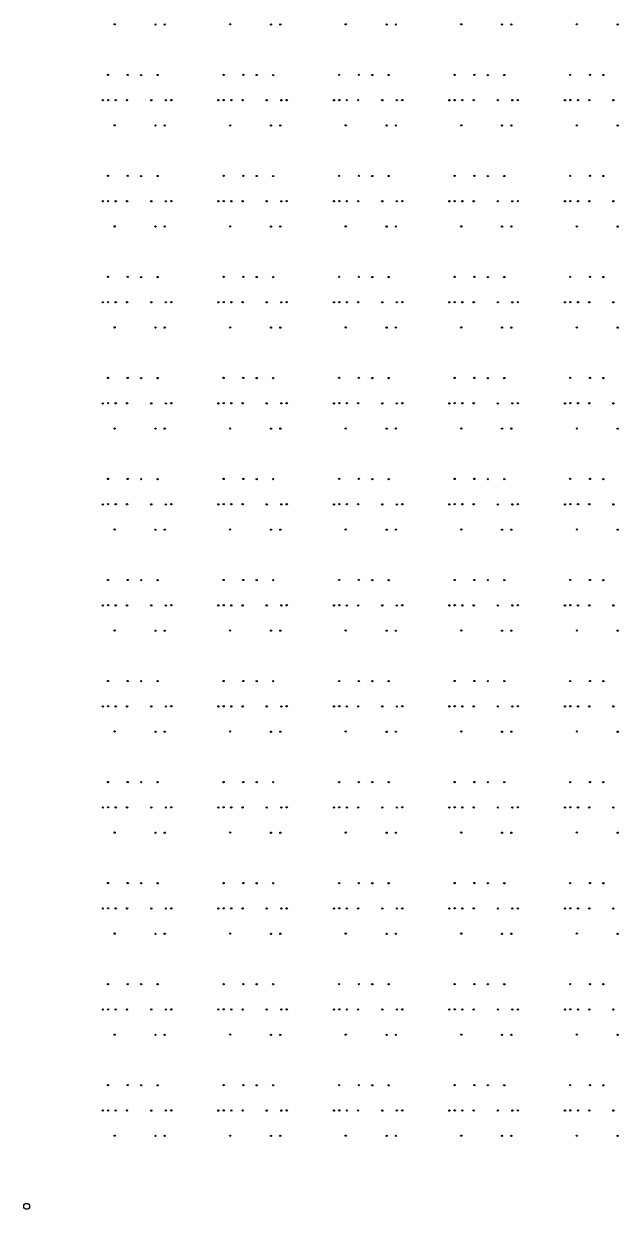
# Model space of a CAD drawing. Extents: x 50 to 173, y 50 to 173.
# Drawn here: x 49.9 to 80, y 49.9 to 110 of the extents above; entities that cross this region are included whole.
import ezdxf

# ---------------------------------------------------------------- set-up
doc = ezdxf.new("R2010")
doc.units = 0

msp = doc.modelspace()

# ---------------------------------------------------------------- linework, layer by layer
at = {"layer": '4H'}
msp.add_circle((50, 50), 0.15, dxfattribs=at)
at = {"layer": 'PET'}
for centre in [(54.457, 109.924), (56.526, 109.914), (56.995, 109.915), (60.31, 109.924), (62.38, 109.914), (62.849, 109.915), (66.164, 109.924), (68.234, 109.914), (68.703, 109.915), (72.018, 109.924), (74.087, 109.914), (74.556, 109.915), (77.871, 109.924), (79.941, 109.914), (54.121, 107.364), (55.12, 107.364), (55.801, 107.354), (56.634, 107.354), (59.975, 107.364), (60.974, 107.364), (61.654, 107.354), (62.487, 107.354), (65.829, 107.364), (66.827, 107.364), (67.508, 107.354), (68.341, 107.354), (71.682, 107.364), (72.681, 107.364), (73.362, 107.354), (74.195, 107.354), (77.536, 107.364), (78.535, 107.364), (79.215, 107.354), (53.857, 106.074), (54.127, 106.083), (54.513, 106.078), (55.086, 106.078), (56.311, 106.074), (57.049, 106.074), (57.323, 106.082), (59.711, 106.074), (59.981, 106.083), (60.366, 106.078), (60.94, 106.078), (62.164, 106.074), (62.903, 106.074), (63.177, 106.082), (65.564, 106.074), (65.835, 106.083), (66.22, 106.078), (66.793, 106.078), (68.018, 106.074), (68.756, 106.074), (69.031, 106.082), (71.418, 106.074), (71.688, 106.083), (72.074, 106.078), (72.647, 106.078), (73.872, 106.074), (74.61, 106.074), (74.884, 106.082), (77.272, 106.074), (77.542, 106.083), (77.927, 106.078), (78.5, 106.078), (79.725, 106.074), (54.457, 104.802), (56.526, 104.792), (56.995, 104.793), (60.31, 104.802), (62.38, 104.792), (62.849, 104.793), (66.164, 104.802), (68.234, 104.792), (68.703, 104.793), (72.018, 104.802), (74.087, 104.792), (74.556, 104.793), (77.871, 104.802), (79.941, 104.792), (54.121, 102.242), (55.12, 102.242), (55.801, 102.233), (56.634, 102.233), (59.975, 102.242), (60.974, 102.242), (61.654, 102.233), (62.487, 102.233), (65.829, 102.242), (66.827, 102.242), (67.508, 102.233), (68.341, 102.233), (71.682, 102.242), (72.681, 102.242), (73.362, 102.233), (74.195, 102.233), (77.536, 102.242), (78.535, 102.242), (79.215, 102.233), (53.857, 100.952), (54.127, 100.961), (54.513, 100.956), (55.086, 100.956), (56.311, 100.952), (57.049, 100.952), (57.323, 100.96), (59.711, 100.952), (59.981, 100.961), (60.366, 100.956), (60.94, 100.956), (62.164, 100.952), (62.903, 100.952), (63.177, 100.96), (65.564, 100.952), (65.835, 100.961), (66.22, 100.956), (66.793, 100.956), (68.018, 100.952), (68.756, 100.952), (69.031, 100.96), (71.418, 100.952), (71.688, 100.961), (72.074, 100.956), (72.647, 100.956), (73.872, 100.952), (74.61, 100.952), (74.884, 100.96), (77.272, 100.952), (77.542, 100.961), (77.927, 100.956), (78.5, 100.956), (79.725, 100.952), (54.457, 99.68), (56.526, 99.67), (56.995, 99.672), (60.31, 99.68), (62.38, 99.67), (62.849, 99.672), (66.164, 99.68), (68.234, 99.67), (68.703, 99.672), (72.018, 99.68), (74.087, 99.67), (74.556, 99.672), (77.871, 99.68), (79.941, 99.67), (54.121, 97.12), (55.12, 97.12), (55.801, 97.111), (56.634, 97.111), (59.975, 97.12), (60.974, 97.12), (61.654, 97.111), (62.487, 97.111), (65.829, 97.12), (66.827, 97.12), (67.508, 97.111), (68.341, 97.111), (71.682, 97.12), (72.681, 97.12), (73.362, 97.111), (74.195, 97.111), (77.536, 97.12), (78.535, 97.12), (79.215, 97.111), (53.857, 95.83), (54.127, 95.839), (54.513, 95.834), (55.086, 95.834), (56.311, 95.83), (57.049, 95.83), (57.323, 95.838), (59.711, 95.83), (59.981, 95.839), (60.366, 95.834), (60.94, 95.834), (62.164, 95.83), (62.903, 95.83), (63.177, 95.838), (65.564, 95.83), (65.835, 95.839), (66.22, 95.834), (66.793, 95.834), (68.018, 95.83), (68.756, 95.83), (69.031, 95.838), (71.418, 95.83), (71.688, 95.839), (72.074, 95.834), (72.647, 95.834), (73.872, 95.83), (74.61, 95.83), (74.884, 95.838), (77.272, 95.83), (77.542, 95.839), (77.927, 95.834), (78.5, 95.834), (79.725, 95.83), (54.457, 94.558), (56.526, 94.548), (56.995, 94.55), (60.31, 94.558), (62.38, 94.548), (62.849, 94.55), (66.164, 94.558), (68.234, 94.548), (68.703, 94.55), (72.018, 94.558), (74.087, 94.548), (74.556, 94.55), (77.871, 94.558), (79.941, 94.548), (54.121, 91.998), (55.12, 91.998), (55.801, 91.989), (56.634, 91.989), (59.975, 91.998), (60.974, 91.998), (61.654, 91.989), (62.487, 91.989), (65.829, 91.998), (66.827, 91.998), (67.508, 91.989), (68.341, 91.989), (71.682, 91.998), (72.681, 91.998), (73.362, 91.989), (74.195, 91.989), (77.536, 91.998), (78.535, 91.998), (79.215, 91.989), (53.857, 90.708), (54.127, 90.717), (54.513, 90.712), (55.086, 90.712), (56.311, 90.708), (57.049, 90.708), (57.323, 90.716), (59.711, 90.708), (59.981, 90.717), (60.366, 90.712), (60.94, 90.712), (62.164, 90.708), (62.903, 90.708), (63.177, 90.716), (65.564, 90.708), (65.835, 90.717), (66.22, 90.712), (66.793, 90.712), (68.018, 90.708), (68.756, 90.708), (69.031, 90.716), (71.418, 90.708), (71.688, 90.717), (72.074, 90.712), (72.647, 90.712), (73.872, 90.708), (74.61, 90.708), (74.884, 90.716), (77.272, 90.708), (77.542, 90.717), (77.927, 90.712), (78.5, 90.712), (79.725, 90.708), (54.457, 89.436), (56.526, 89.426), (56.995, 89.428), (60.31, 89.436), (62.38, 89.426), (62.849, 89.428), (66.164, 89.436), (68.234, 89.426), (68.703, 89.428), (72.018, 89.436), (74.087, 89.426), (74.556, 89.428), (77.871, 89.436), (79.941, 89.426), (54.121, 86.876), (55.12, 86.876), (55.801, 86.867), (56.634, 86.867), (59.975, 86.876), (60.974, 86.876), (61.654, 86.867), (62.487, 86.867), (65.829, 86.876), (66.827, 86.876), (67.508, 86.867), (68.341, 86.867), (71.682, 86.876), (72.681, 86.876), (73.362, 86.867), (74.195, 86.867), (77.536, 86.876), (78.535, 86.876), (79.215, 86.867), (53.857, 85.586), (54.127, 85.596), (54.513, 85.59), (55.086, 85.59), (56.311, 85.586), (57.049, 85.586), (57.323, 85.594), (59.711, 85.586), (59.981, 85.596), (60.366, 85.59), (60.94, 85.59), (62.164, 85.586), (62.903, 85.586), (63.177, 85.594), (65.564, 85.586), (65.835, 85.596), (66.22, 85.59), (66.793, 85.59), (68.018, 85.586), (68.756, 85.586), (69.031, 85.594), (71.418, 85.586), (71.688, 85.596), (72.074, 85.59), (72.647, 85.59), (73.872, 85.586), (74.61, 85.586), (74.884, 85.594), (77.272, 85.586), (77.542, 85.596), (77.927, 85.59), (78.5, 85.59), (79.725, 85.586), (54.457, 84.314), (56.526, 84.304), (56.995, 84.306), (60.31, 84.314), (62.38, 84.304), (62.849, 84.306), (66.164, 84.314), (68.234, 84.304), (68.703, 84.306), (72.018, 84.314), (74.087, 84.304), (74.556, 84.306), (77.871, 84.314), (79.941, 84.304), (54.121, 81.754), (55.12, 81.754), (55.801, 81.745), (56.634, 81.745), (59.975, 81.754), (60.974, 81.754), (61.654, 81.745), (62.487, 81.745), (65.829, 81.754), (66.827, 81.754), (67.508, 81.745), (68.341, 81.745), (71.682, 81.754), (72.681, 81.754), (73.362, 81.745), (74.195, 81.745), (77.536, 81.754), (78.535, 81.754), (79.215, 81.745), (53.857, 80.464), (54.127, 80.474), (54.513, 80.468), (55.086, 80.468), (56.311, 80.464), (57.049, 80.464), (57.323, 80.472), (59.711, 80.464), (59.981, 80.474), (60.366, 80.468), (60.94, 80.468), (62.164, 80.464), (62.903, 80.464), (63.177, 80.472), (65.564, 80.464), (65.835, 80.474), (66.22, 80.468), (66.793, 80.468), (68.018, 80.464), (68.756, 80.464), (69.031, 80.472), (71.418, 80.464), (71.688, 80.474), (72.074, 80.468), (72.647, 80.468), (73.872, 80.464), (74.61, 80.464), (74.884, 80.472), (77.272, 80.464), (77.542, 80.474), (77.927, 80.468), (78.5, 80.468), (79.725, 80.464), (54.457, 79.192), (56.526, 79.183), (56.995, 79.184), (60.31, 79.192), (62.38, 79.183), (62.849, 79.184), (66.164, 79.192), (68.234, 79.183), (68.703, 79.184), (72.018, 79.192), (74.087, 79.183), (74.556, 79.184), (77.871, 79.192), (79.941, 79.183), (54.121, 76.632), (55.12, 76.632), (55.801, 76.623), (56.634, 76.623), (59.975, 76.632), (60.974, 76.632), (61.654, 76.623), (62.487, 76.623), (65.829, 76.632), (66.827, 76.632), (67.508, 76.623), (68.341, 76.623), (71.682, 76.632), (72.681, 76.632), (73.362, 76.623), (74.195, 76.623), (77.536, 76.632), (78.535, 76.632), (79.215, 76.623), (53.857, 75.342), (54.127, 75.352), (54.513, 75.346), (55.086, 75.346), (56.311, 75.342), (57.049, 75.342), (57.323, 75.35), (59.711, 75.342), (59.981, 75.352), (60.366, 75.346), (60.94, 75.346), (62.164, 75.342), (62.903, 75.342), (63.177, 75.35), (65.564, 75.342), (65.835, 75.352), (66.22, 75.346), (66.793, 75.346), (68.018, 75.342), (68.756, 75.342), (69.031, 75.35), (71.418, 75.342), (71.688, 75.352), (72.074, 75.346), (72.647, 75.346), (73.872, 75.342), (74.61, 75.342), (74.884, 75.35), (77.272, 75.342), (77.542, 75.352), (77.927, 75.346), (78.5, 75.346), (79.725, 75.342), (54.457, 74.07), (56.526, 74.061), (56.995, 74.062), (60.31, 74.07), (62.38, 74.061), (62.849, 74.062), (66.164, 74.07), (68.234, 74.061), (68.703, 74.062), (72.018, 74.07), (74.087, 74.061), (74.556, 74.062), (77.871, 74.07), (79.941, 74.061), (54.121, 71.51), (55.12, 71.51), (55.801, 71.501), (56.634, 71.501), (59.975, 71.51), (60.974, 71.51), (61.654, 71.501), (62.487, 71.501), (65.829, 71.51), (66.827, 71.51), (67.508, 71.501), (68.341, 71.501), (71.682, 71.51), (72.681, 71.51), (73.362, 71.501), (74.195, 71.501), (77.536, 71.51), (78.535, 71.51), (79.215, 71.501), (53.857, 70.22), (54.127, 70.23), (54.513, 70.224), (55.086, 70.224), (56.311, 70.22), (57.049, 70.22), (57.323, 70.228), (59.711, 70.22), (59.981, 70.23), (60.366, 70.224), (60.94, 70.224), (62.164, 70.22), (62.903, 70.22), (63.177, 70.228), (65.564, 70.22), (65.835, 70.23), (66.22, 70.224), (66.793, 70.224), (68.018, 70.22), (68.756, 70.22), (69.031, 70.228), (71.418, 70.22), (71.688, 70.23), (72.074, 70.224), (72.647, 70.224), (73.872, 70.22), (74.61, 70.22), (74.884, 70.228), (77.272, 70.22), (77.542, 70.23), (77.927, 70.224), (78.5, 70.224), (79.725, 70.22), (54.457, 68.948), (56.526, 68.939), (56.995, 68.94), (60.31, 68.948), (62.38, 68.939), (62.849, 68.94), (66.164, 68.948), (68.234, 68.939), (68.703, 68.94), (72.018, 68.948), (74.087, 68.939), (74.556, 68.94), (77.871, 68.948), (79.941, 68.939), (54.121, 66.388), (55.12, 66.388), (55.801, 66.379), (56.634, 66.379), (59.975, 66.388), (60.974, 66.388), (61.654, 66.379), (62.487, 66.379), (65.829, 66.388), (66.827, 66.388), (67.508, 66.379), (68.341, 66.379), (71.682, 66.388), (72.681, 66.388), (73.362, 66.379), (74.195, 66.379), (77.536, 66.388), (78.535, 66.388), (79.215, 66.379), (53.857, 65.099), (54.127, 65.108), (54.513, 65.102), (55.086, 65.102), (56.311, 65.099), (57.049, 65.098), (57.323, 65.106), (59.711, 65.099), (59.981, 65.108), (60.366, 65.102), (60.94, 65.102), (62.164, 65.099), (62.903, 65.098), (63.177, 65.106), (65.564, 65.099), (65.835, 65.108), (66.22, 65.102), (66.793, 65.102), (68.018, 65.099), (68.756, 65.098), (69.031, 65.106), (71.418, 65.099), (71.688, 65.108), (72.074, 65.102), (72.647, 65.102), (73.872, 65.099), (74.61, 65.098), (74.884, 65.106), (77.272, 65.099), (77.542, 65.108), (77.927, 65.102), (78.5, 65.102), (79.725, 65.099), (54.457, 63.826), (56.526, 63.817), (56.995, 63.818), (60.31, 63.826), (62.38, 63.817), (62.849, 63.818), (66.164, 63.826), (68.234, 63.817), (68.703, 63.818), (72.018, 63.826), (74.087, 63.817), (74.556, 63.818), (77.871, 63.826), (79.941, 63.817), (54.121, 61.266), (55.12, 61.266), (55.801, 61.257), (56.634, 61.257), (59.975, 61.266), (60.974, 61.266), (61.654, 61.257), (62.487, 61.257), (65.829, 61.266), (66.827, 61.266), (67.508, 61.257), (68.341, 61.257), (71.682, 61.266), (72.681, 61.266), (73.362, 61.257), (74.195, 61.257), (77.536, 61.266), (78.535, 61.266), (79.215, 61.257), (53.857, 59.977), (54.127, 59.986), (54.513, 59.98), (55.086, 59.98), (56.311, 59.977), (57.049, 59.976), (57.323, 59.984), (59.711, 59.977), (59.981, 59.986), (60.366, 59.98), (60.94, 59.98), (62.164, 59.977), (62.903, 59.976), (63.177, 59.984), (65.564, 59.977), (65.835, 59.986), (66.22, 59.98), (66.793, 59.98), (68.018, 59.977), (68.756, 59.976), (69.031, 59.984), (71.418, 59.977), (71.688, 59.986), (72.074, 59.98), (72.647, 59.98), (73.872, 59.977), (74.61, 59.976), (74.884, 59.984), (77.272, 59.977), (77.542, 59.986), (77.927, 59.98), (78.5, 59.98), (79.725, 59.977), (54.457, 58.704), (56.526, 58.695), (56.995, 58.696), (60.31, 58.704), (62.38, 58.695), (62.849, 58.696), (66.164, 58.704), (68.234, 58.695), (68.703, 58.696), (72.018, 58.704), (74.087, 58.695), (74.556, 58.696), (77.871, 58.704), (79.941, 58.695), (54.121, 56.144), (55.12, 56.144), (55.801, 56.135), (56.634, 56.135), (59.975, 56.144), (60.974, 56.144), (61.654, 56.135), (62.487, 56.135), (65.829, 56.144), (66.827, 56.144), (67.508, 56.135), (68.341, 56.135), (71.682, 56.144), (72.681, 56.144), (73.362, 56.135), (74.195, 56.135), (77.536, 56.144), (78.535, 56.144), (79.215, 56.135), (53.857, 54.855), (54.127, 54.864), (54.513, 54.859), (55.086, 54.859), (56.311, 54.855), (57.049, 54.854), (57.323, 54.862), (59.711, 54.855), (59.981, 54.864), (60.366, 54.859), (60.94, 54.859), (62.164, 54.855), (62.903, 54.854), (63.177, 54.862), (65.564, 54.855), (65.835, 54.864), (66.22, 54.859), (66.793, 54.859), (68.018, 54.855), (68.756, 54.854), (69.031, 54.862), (71.418, 54.855), (71.688, 54.864), (72.074, 54.859), (72.647, 54.859), (73.872, 54.855), (74.61, 54.854), (74.884, 54.862), (77.272, 54.855), (77.542, 54.864), (77.927, 54.859), (78.5, 54.859), (79.725, 54.855), (54.457, 53.582), (56.526, 53.573), (56.995, 53.574), (60.31, 53.582), (62.38, 53.573), (62.849, 53.574), (66.164, 53.582), (68.234, 53.573), (68.703, 53.574), (72.018, 53.582), (74.087, 53.573), (74.556, 53.574), (77.871, 53.582), (79.941, 53.573)]:
    msp.add_circle(centre, 0.005, dxfattribs=at)
at = {"layer": 'V2'}
for centre, radius in [((54.457, 109.924), 0.0316), ((56.526, 109.914), 0.0316), ((56.995, 109.915), 0.0316), ((60.31, 109.924), 0.0316), ((62.38, 109.914), 0.0316), ((62.849, 109.915), 0.0316), ((66.164, 109.924), 0.0316), ((68.234, 109.914), 0.0316), ((68.703, 109.915), 0.0316), ((72.018, 109.924), 0.0316), ((74.087, 109.914), 0.0316), ((74.556, 109.915), 0.0316), ((77.871, 109.924), 0.0316), ((79.941, 109.914), 0.0316), ((54.121, 107.364), 0.0316), ((55.12, 107.364), 0.0316), ((55.801, 107.354), 0.0316), ((56.634, 107.354), 0.0316), ((59.975, 107.364), 0.0316), ((60.974, 107.364), 0.0316), ((61.654, 107.354), 0.0316), ((62.487, 107.354), 0.0316), ((65.829, 107.364), 0.0316), ((66.827, 107.364), 0.0316), ((67.508, 107.354), 0.0316), ((68.341, 107.354), 0.0316), ((71.682, 107.364), 0.0316), ((72.681, 107.364), 0.0316), ((73.362, 107.354), 0.0316), ((74.195, 107.354), 0.0316), ((77.536, 107.364), 0.0316), ((78.535, 107.364), 0.0316), ((79.215, 107.354), 0.0316), ((53.857, 106.074), 0.0333), ((54.127, 106.083), 0.0317), ((54.513, 106.078), 0.0333), ((55.086, 106.078), 0.0333), ((56.311, 106.074), 0.0333), ((57.049, 106.074), 0.0317), ((57.323, 106.082), 0.0333), ((59.711, 106.074), 0.0333), ((59.981, 106.083), 0.0317), ((60.366, 106.078), 0.0333), ((60.94, 106.078), 0.0333), ((62.164, 106.074), 0.0333), ((62.903, 106.074), 0.0317), ((63.177, 106.082), 0.0333), ((65.564, 106.074), 0.0333), ((65.835, 106.083), 0.0317), ((66.22, 106.078), 0.0333), ((66.793, 106.078), 0.0333), ((68.018, 106.074), 0.0333), ((68.756, 106.074), 0.0317), ((69.031, 106.082), 0.0333), ((71.418, 106.074), 0.0333), ((71.688, 106.083), 0.0317), ((72.074, 106.078), 0.0333), ((72.647, 106.078), 0.0333), ((73.872, 106.074), 0.0333), ((74.61, 106.074), 0.0317), ((74.884, 106.082), 0.0333), ((77.272, 106.074), 0.0333), ((77.542, 106.083), 0.0317), ((77.927, 106.078), 0.0333), ((78.5, 106.078), 0.0333), ((79.725, 106.074), 0.0333), ((54.457, 104.802), 0.0316), ((56.526, 104.792), 0.0316), ((56.995, 104.793), 0.0316), ((60.31, 104.802), 0.0316), ((62.38, 104.792), 0.0316), ((62.849, 104.793), 0.0316), ((66.164, 104.802), 0.0316), ((68.234, 104.792), 0.0316), ((68.703, 104.793), 0.0316), ((72.018, 104.802), 0.0316), ((74.087, 104.792), 0.0316), ((74.556, 104.793), 0.0316), ((77.871, 104.802), 0.0316), ((79.941, 104.792), 0.0316), ((54.121, 102.242), 0.0316), ((55.12, 102.242), 0.0316), ((55.801, 102.233), 0.0316), ((56.634, 102.233), 0.0316), ((59.975, 102.242), 0.0316), ((60.974, 102.242), 0.0316), ((61.654, 102.233), 0.0316), ((62.487, 102.233), 0.0316), ((65.829, 102.242), 0.0316), ((66.827, 102.242), 0.0316), ((67.508, 102.233), 0.0316), ((68.341, 102.233), 0.0316), ((71.682, 102.242), 0.0316), ((72.681, 102.242), 0.0316), ((73.362, 102.233), 0.0316), ((74.195, 102.233), 0.0316), ((77.536, 102.242), 0.0316), ((78.535, 102.242), 0.0316), ((79.215, 102.233), 0.0316), ((53.857, 100.952), 0.0333), ((54.127, 100.961), 0.0317), ((54.513, 100.956), 0.0333), ((55.086, 100.956), 0.0333), ((56.311, 100.952), 0.0333), ((57.049, 100.952), 0.0317), ((57.323, 100.96), 0.0333), ((59.711, 100.952), 0.0333), ((59.981, 100.961), 0.0317), ((60.366, 100.956), 0.0333), ((60.94, 100.956), 0.0333), ((62.164, 100.952), 0.0333), ((62.903, 100.952), 0.0317), ((63.177, 100.96), 0.0333), ((65.564, 100.952), 0.0333), ((65.835, 100.961), 0.0317), ((66.22, 100.956), 0.0333), ((66.793, 100.956), 0.0333), ((68.018, 100.952), 0.0333), ((68.756, 100.952), 0.0317), ((69.031, 100.96), 0.0333), ((71.418, 100.952), 0.0333), ((71.688, 100.961), 0.0317), ((72.074, 100.956), 0.0333), ((72.647, 100.956), 0.0333), ((73.872, 100.952), 0.0333), ((74.61, 100.952), 0.0317), ((74.884, 100.96), 0.0333), ((77.272, 100.952), 0.0333), ((77.542, 100.961), 0.0317), ((77.927, 100.956), 0.0333), ((78.5, 100.956), 0.0333), ((79.725, 100.952), 0.0333), ((54.457, 99.68), 0.0316), ((56.526, 99.67), 0.0316), ((56.995, 99.672), 0.0316), ((60.31, 99.68), 0.0316), ((62.38, 99.67), 0.0316), ((62.849, 99.672), 0.0316), ((66.164, 99.68), 0.0316), ((68.234, 99.67), 0.0316), ((68.703, 99.672), 0.0316), ((72.018, 99.68), 0.0316), ((74.087, 99.67), 0.0316), ((74.556, 99.672), 0.0316), ((77.871, 99.68), 0.0316), ((79.941, 99.67), 0.0316), ((54.121, 97.12), 0.0316), ((55.12, 97.12), 0.0316), ((55.801, 97.111), 0.0316), ((56.634, 97.111), 0.0316), ((59.975, 97.12), 0.0316), ((60.974, 97.12), 0.0316), ((61.654, 97.111), 0.0316), ((62.487, 97.111), 0.0316), ((65.829, 97.12), 0.0316), ((66.827, 97.12), 0.0316), ((67.508, 97.111), 0.0316), ((68.341, 97.111), 0.0316), ((71.682, 97.12), 0.0316), ((72.681, 97.12), 0.0316), ((73.362, 97.111), 0.0316), ((74.195, 97.111), 0.0316), ((77.536, 97.12), 0.0316), ((78.535, 97.12), 0.0316), ((79.215, 97.111), 0.0316), ((53.857, 95.83), 0.0333), ((54.127, 95.839), 0.0317), ((54.513, 95.834), 0.0333), ((55.086, 95.834), 0.0333), ((56.311, 95.83), 0.0333), ((57.049, 95.83), 0.0317), ((57.323, 95.838), 0.0333), ((59.711, 95.83), 0.0333), ((59.981, 95.839), 0.0317), ((60.366, 95.834), 0.0333), ((60.94, 95.834), 0.0333), ((62.164, 95.83), 0.0333), ((62.903, 95.83), 0.0317), ((63.177, 95.838), 0.0333), ((65.564, 95.83), 0.0333), ((65.835, 95.839), 0.0317), ((66.22, 95.834), 0.0333), ((66.793, 95.834), 0.0333), ((68.018, 95.83), 0.0333), ((68.756, 95.83), 0.0317), ((69.031, 95.838), 0.0333), ((71.418, 95.83), 0.0333), ((71.688, 95.839), 0.0317), ((72.074, 95.834), 0.0333), ((72.647, 95.834), 0.0333), ((73.872, 95.83), 0.0333), ((74.61, 95.83), 0.0317), ((74.884, 95.838), 0.0333), ((77.272, 95.83), 0.0333), ((77.542, 95.839), 0.0317), ((77.927, 95.834), 0.0333), ((78.5, 95.834), 0.0333), ((79.725, 95.83), 0.0333), ((54.457, 94.558), 0.0316), ((56.526, 94.548), 0.0316), ((56.995, 94.55), 0.0316), ((60.31, 94.558), 0.0316), ((62.38, 94.548), 0.0316), ((62.849, 94.55), 0.0316), ((66.164, 94.558), 0.0316), ((68.234, 94.548), 0.0316), ((68.703, 94.55), 0.0316), ((72.018, 94.558), 0.0316), ((74.087, 94.548), 0.0316), ((74.556, 94.55), 0.0316), ((77.871, 94.558), 0.0316), ((79.941, 94.548), 0.0316), ((54.121, 91.998), 0.0316), ((55.12, 91.998), 0.0316), ((55.801, 91.989), 0.0316), ((56.634, 91.989), 0.0316), ((59.975, 91.998), 0.0316), ((60.974, 91.998), 0.0316), ((61.654, 91.989), 0.0316), ((62.487, 91.989), 0.0316), ((65.829, 91.998), 0.0316), ((66.827, 91.998), 0.0316), ((67.508, 91.989), 0.0316), ((68.341, 91.989), 0.0316), ((71.682, 91.998), 0.0316), ((72.681, 91.998), 0.0316), ((73.362, 91.989), 0.0316), ((74.195, 91.989), 0.0316), ((77.536, 91.998), 0.0316), ((78.535, 91.998), 0.0316), ((79.215, 91.989), 0.0316), ((53.857, 90.708), 0.0333), ((54.127, 90.717), 0.0317), ((54.513, 90.712), 0.0333), ((55.086, 90.712), 0.0333), ((56.311, 90.708), 0.0333), ((57.049, 90.708), 0.0317), ((57.323, 90.716), 0.0333), ((59.711, 90.708), 0.0333), ((59.981, 90.717), 0.0317), ((60.366, 90.712), 0.0333), ((60.94, 90.712), 0.0333), ((62.164, 90.708), 0.0333), ((62.903, 90.708), 0.0317), ((63.177, 90.716), 0.0333), ((65.564, 90.708), 0.0333), ((65.835, 90.717), 0.0317), ((66.22, 90.712), 0.0333), ((66.793, 90.712), 0.0333), ((68.018, 90.708), 0.0333), ((68.756, 90.708), 0.0317), ((69.031, 90.716), 0.0333), ((71.418, 90.708), 0.0333), ((71.688, 90.717), 0.0317), ((72.074, 90.712), 0.0333), ((72.647, 90.712), 0.0333), ((73.872, 90.708), 0.0333), ((74.61, 90.708), 0.0317), ((74.884, 90.716), 0.0333), ((77.272, 90.708), 0.0333), ((77.542, 90.717), 0.0317), ((77.927, 90.712), 0.0333), ((78.5, 90.712), 0.0333), ((79.725, 90.708), 0.0333), ((54.457, 89.436), 0.0316), ((56.526, 89.426), 0.0316), ((56.995, 89.428), 0.0316), ((60.31, 89.436), 0.0316), ((62.38, 89.426), 0.0316), ((62.849, 89.428), 0.0316), ((66.164, 89.436), 0.0316), ((68.234, 89.426), 0.0316), ((68.703, 89.428), 0.0316), ((72.018, 89.436), 0.0316), ((74.087, 89.426), 0.0316), ((74.556, 89.428), 0.0316), ((77.871, 89.436), 0.0316), ((79.941, 89.426), 0.0316), ((54.121, 86.876), 0.0316), ((55.12, 86.876), 0.0316), ((55.801, 86.867), 0.0316), ((56.634, 86.867), 0.0316), ((59.975, 86.876), 0.0316), ((60.974, 86.876), 0.0316), ((61.654, 86.867), 0.0316), ((62.487, 86.867), 0.0316), ((65.829, 86.876), 0.0316), ((66.827, 86.876), 0.0316), ((67.508, 86.867), 0.0316), ((68.341, 86.867), 0.0316), ((71.682, 86.876), 0.0316), ((72.681, 86.876), 0.0316), ((73.362, 86.867), 0.0316), ((74.195, 86.867), 0.0316), ((77.536, 86.876), 0.0316), ((78.535, 86.876), 0.0316), ((79.215, 86.867), 0.0316), ((53.857, 85.586), 0.0333), ((54.127, 85.596), 0.0317), ((54.513, 85.59), 0.0333), ((55.086, 85.59), 0.0333), ((56.311, 85.586), 0.0333), ((57.049, 85.586), 0.0317), ((57.323, 85.594), 0.0333), ((59.711, 85.586), 0.0333), ((59.981, 85.596), 0.0317), ((60.366, 85.59), 0.0333), ((60.94, 85.59), 0.0333), ((62.164, 85.586), 0.0333), ((62.903, 85.586), 0.0317), ((63.177, 85.594), 0.0333), ((65.564, 85.586), 0.0333), ((65.835, 85.596), 0.0317), ((66.22, 85.59), 0.0333), ((66.793, 85.59), 0.0333), ((68.018, 85.586), 0.0333), ((68.756, 85.586), 0.0317), ((69.031, 85.594), 0.0333), ((71.418, 85.586), 0.0333), ((71.688, 85.596), 0.0317), ((72.074, 85.59), 0.0333), ((72.647, 85.59), 0.0333), ((73.872, 85.586), 0.0333), ((74.61, 85.586), 0.0317), ((74.884, 85.594), 0.0333), ((77.272, 85.586), 0.0333), ((77.542, 85.596), 0.0317), ((77.927, 85.59), 0.0333), ((78.5, 85.59), 0.0333), ((79.725, 85.586), 0.0333), ((54.457, 84.314), 0.0316), ((56.526, 84.304), 0.0316), ((56.995, 84.306), 0.0316), ((60.31, 84.314), 0.0316), ((62.38, 84.304), 0.0316), ((62.849, 84.306), 0.0316), ((66.164, 84.314), 0.0316), ((68.234, 84.304), 0.0316), ((68.703, 84.306), 0.0316), ((72.018, 84.314), 0.0316), ((74.087, 84.304), 0.0316), ((74.556, 84.306), 0.0316), ((77.871, 84.314), 0.0316), ((79.941, 84.304), 0.0316), ((54.121, 81.754), 0.0316), ((55.12, 81.754), 0.0316), ((55.801, 81.745), 0.0316), ((56.634, 81.745), 0.0316), ((59.975, 81.754), 0.0316), ((60.974, 81.754), 0.0316), ((61.654, 81.745), 0.0316), ((62.487, 81.745), 0.0316), ((65.829, 81.754), 0.0316), ((66.827, 81.754), 0.0316), ((67.508, 81.745), 0.0316), ((68.341, 81.745), 0.0316), ((71.682, 81.754), 0.0316), ((72.681, 81.754), 0.0316), ((73.362, 81.745), 0.0316), ((74.195, 81.745), 0.0316), ((77.536, 81.754), 0.0316), ((78.535, 81.754), 0.0316), ((79.215, 81.745), 0.0316), ((53.857, 80.464), 0.0333), ((54.127, 80.474), 0.0317), ((54.513, 80.468), 0.0333), ((55.086, 80.468), 0.0333), ((56.311, 80.464), 0.0333), ((57.049, 80.464), 0.0317), ((57.323, 80.472), 0.0333), ((59.711, 80.464), 0.0333), ((59.981, 80.474), 0.0317), ((60.366, 80.468), 0.0333), ((60.94, 80.468), 0.0333), ((62.164, 80.464), 0.0333), ((62.903, 80.464), 0.0317), ((63.177, 80.472), 0.0333), ((65.564, 80.464), 0.0333), ((65.835, 80.474), 0.0317), ((66.22, 80.468), 0.0333), ((66.793, 80.468), 0.0333), ((68.018, 80.464), 0.0333), ((68.756, 80.464), 0.0317), ((69.031, 80.472), 0.0333), ((71.418, 80.464), 0.0333), ((71.688, 80.474), 0.0317), ((72.074, 80.468), 0.0333), ((72.647, 80.468), 0.0333), ((73.872, 80.464), 0.0333), ((74.61, 80.464), 0.0317), ((74.884, 80.472), 0.0333), ((77.272, 80.464), 0.0333), ((77.542, 80.474), 0.0317), ((77.927, 80.468), 0.0333), ((78.5, 80.468), 0.0333), ((79.725, 80.464), 0.0333), ((54.457, 79.192), 0.0316), ((56.526, 79.183), 0.0316), ((56.995, 79.184), 0.0316), ((60.31, 79.192), 0.0316), ((62.38, 79.183), 0.0316), ((62.849, 79.184), 0.0316), ((66.164, 79.192), 0.0316), ((68.234, 79.183), 0.0316), ((68.703, 79.184), 0.0316), ((72.018, 79.192), 0.0316), ((74.087, 79.183), 0.0316), ((74.556, 79.184), 0.0316), ((77.871, 79.192), 0.0316), ((79.941, 79.183), 0.0316), ((54.121, 76.632), 0.0316), ((55.12, 76.632), 0.0316), ((55.801, 76.623), 0.0316), ((56.634, 76.623), 0.0316), ((59.975, 76.632), 0.0316), ((60.974, 76.632), 0.0316), ((61.654, 76.623), 0.0316), ((62.487, 76.623), 0.0316), ((65.829, 76.632), 0.0316), ((66.827, 76.632), 0.0316), ((67.508, 76.623), 0.0316), ((68.341, 76.623), 0.0316), ((71.682, 76.632), 0.0316), ((72.681, 76.632), 0.0316), ((73.362, 76.623), 0.0316), ((74.195, 76.623), 0.0316), ((77.536, 76.632), 0.0316), ((78.535, 76.632), 0.0316), ((79.215, 76.623), 0.0316), ((53.857, 75.342), 0.0333), ((54.127, 75.352), 0.0317), ((54.513, 75.346), 0.0333), ((55.086, 75.346), 0.0333), ((56.311, 75.342), 0.0333), ((57.049, 75.342), 0.0317), ((57.323, 75.35), 0.0333), ((59.711, 75.342), 0.0333), ((59.981, 75.352), 0.0317), ((60.366, 75.346), 0.0333), ((60.94, 75.346), 0.0333), ((62.164, 75.342), 0.0333), ((62.903, 75.342), 0.0317), ((63.177, 75.35), 0.0333), ((65.564, 75.342), 0.0333), ((65.835, 75.352), 0.0317), ((66.22, 75.346), 0.0333), ((66.793, 75.346), 0.0333), ((68.018, 75.342), 0.0333), ((68.756, 75.342), 0.0317), ((69.031, 75.35), 0.0333), ((71.418, 75.342), 0.0333), ((71.688, 75.352), 0.0317), ((72.074, 75.346), 0.0333), ((72.647, 75.346), 0.0333), ((73.872, 75.342), 0.0333), ((74.61, 75.342), 0.0317), ((74.884, 75.35), 0.0333), ((77.272, 75.342), 0.0333), ((77.542, 75.352), 0.0317), ((77.927, 75.346), 0.0333), ((78.5, 75.346), 0.0333), ((79.725, 75.342), 0.0333), ((54.457, 74.07), 0.0316), ((56.526, 74.061), 0.0316), ((56.995, 74.062), 0.0316), ((60.31, 74.07), 0.0316), ((62.38, 74.061), 0.0316), ((62.849, 74.062), 0.0316), ((66.164, 74.07), 0.0316), ((68.234, 74.061), 0.0316), ((68.703, 74.062), 0.0316), ((72.018, 74.07), 0.0316), ((74.087, 74.061), 0.0316), ((74.556, 74.062), 0.0316), ((77.871, 74.07), 0.0316), ((79.941, 74.061), 0.0316), ((54.121, 71.51), 0.0316), ((55.12, 71.51), 0.0316), ((55.801, 71.501), 0.0316), ((56.634, 71.501), 0.0316), ((59.975, 71.51), 0.0316), ((60.974, 71.51), 0.0316), ((61.654, 71.501), 0.0316), ((62.487, 71.501), 0.0316), ((65.829, 71.51), 0.0316), ((66.827, 71.51), 0.0316), ((67.508, 71.501), 0.0316), ((68.341, 71.501), 0.0316), ((71.682, 71.51), 0.0316), ((72.681, 71.51), 0.0316), ((73.362, 71.501), 0.0316), ((74.195, 71.501), 0.0316), ((77.536, 71.51), 0.0316), ((78.535, 71.51), 0.0316), ((79.215, 71.501), 0.0316), ((53.857, 70.22), 0.0333), ((54.127, 70.23), 0.0317), ((54.513, 70.224), 0.0333), ((55.086, 70.224), 0.0333), ((56.311, 70.22), 0.0333), ((57.049, 70.22), 0.0317), ((57.323, 70.228), 0.0333), ((59.711, 70.22), 0.0333), ((59.981, 70.23), 0.0317), ((60.366, 70.224), 0.0333), ((60.94, 70.224), 0.0333), ((62.164, 70.22), 0.0333), ((62.903, 70.22), 0.0317), ((63.177, 70.228), 0.0333), ((65.564, 70.22), 0.0333), ((65.835, 70.23), 0.0317), ((66.22, 70.224), 0.0333), ((66.793, 70.224), 0.0333), ((68.018, 70.22), 0.0333), ((68.756, 70.22), 0.0317), ((69.031, 70.228), 0.0333), ((71.418, 70.22), 0.0333), ((71.688, 70.23), 0.0317), ((72.074, 70.224), 0.0333), ((72.647, 70.224), 0.0333), ((73.872, 70.22), 0.0333), ((74.61, 70.22), 0.0317), ((74.884, 70.228), 0.0333), ((77.272, 70.22), 0.0333), ((77.542, 70.23), 0.0317), ((77.927, 70.224), 0.0333), ((78.5, 70.224), 0.0333), ((79.725, 70.22), 0.0333), ((54.457, 68.948), 0.0316), ((56.526, 68.939), 0.0316), ((56.995, 68.94), 0.0316), ((60.31, 68.948), 0.0316), ((62.38, 68.939), 0.0316), ((62.849, 68.94), 0.0316), ((66.164, 68.948), 0.0316), ((68.234, 68.939), 0.0316), ((68.703, 68.94), 0.0316), ((72.018, 68.948), 0.0316), ((74.087, 68.939), 0.0316), ((74.556, 68.94), 0.0316), ((77.871, 68.948), 0.0316), ((79.941, 68.939), 0.0316), ((54.121, 66.388), 0.0316), ((55.12, 66.388), 0.0316), ((55.801, 66.379), 0.0316), ((56.634, 66.379), 0.0316), ((59.975, 66.388), 0.0316), ((60.974, 66.388), 0.0316), ((61.654, 66.379), 0.0316), ((62.487, 66.379), 0.0316), ((65.829, 66.388), 0.0316), ((66.827, 66.388), 0.0316), ((67.508, 66.379), 0.0316), ((68.341, 66.379), 0.0316), ((71.682, 66.388), 0.0316), ((72.681, 66.388), 0.0316), ((73.362, 66.379), 0.0316), ((74.195, 66.379), 0.0316), ((77.536, 66.388), 0.0316), ((78.535, 66.388), 0.0316), ((79.215, 66.379), 0.0316), ((53.857, 65.099), 0.0333), ((54.127, 65.108), 0.0317), ((54.513, 65.102), 0.0333), ((55.086, 65.102), 0.0333), ((56.311, 65.099), 0.0333), ((57.049, 65.098), 0.0317), ((57.323, 65.106), 0.0333), ((59.711, 65.099), 0.0333), ((59.981, 65.108), 0.0317), ((60.366, 65.102), 0.0333), ((60.94, 65.102), 0.0333), ((62.164, 65.099), 0.0333), ((62.903, 65.098), 0.0317), ((63.177, 65.106), 0.0333), ((65.564, 65.099), 0.0333), ((65.835, 65.108), 0.0317), ((66.22, 65.102), 0.0333), ((66.793, 65.102), 0.0333), ((68.018, 65.099), 0.0333), ((68.756, 65.098), 0.0317), ((69.031, 65.106), 0.0333), ((71.418, 65.099), 0.0333), ((71.688, 65.108), 0.0317), ((72.074, 65.102), 0.0333), ((72.647, 65.102), 0.0333), ((73.872, 65.099), 0.0333), ((74.61, 65.098), 0.0317), ((74.884, 65.106), 0.0333), ((77.272, 65.099), 0.0333), ((77.542, 65.108), 0.0317), ((77.927, 65.102), 0.0333), ((78.5, 65.102), 0.0333), ((79.725, 65.099), 0.0333), ((54.457, 63.826), 0.0316), ((56.526, 63.817), 0.0316), ((56.995, 63.818), 0.0316), ((60.31, 63.826), 0.0316), ((62.38, 63.817), 0.0316), ((62.849, 63.818), 0.0316), ((66.164, 63.826), 0.0316), ((68.234, 63.817), 0.0316), ((68.703, 63.818), 0.0316), ((72.018, 63.826), 0.0316), ((74.087, 63.817), 0.0316), ((74.556, 63.818), 0.0316), ((77.871, 63.826), 0.0316), ((79.941, 63.817), 0.0316), ((54.121, 61.266), 0.0316), ((55.12, 61.266), 0.0316), ((55.801, 61.257), 0.0316), ((56.634, 61.257), 0.0316), ((59.975, 61.266), 0.0316), ((60.974, 61.266), 0.0316), ((61.654, 61.257), 0.0316), ((62.487, 61.257), 0.0316), ((65.829, 61.266), 0.0316), ((66.827, 61.266), 0.0316), ((67.508, 61.257), 0.0316), ((68.341, 61.257), 0.0316), ((71.682, 61.266), 0.0316), ((72.681, 61.266), 0.0316), ((73.362, 61.257), 0.0316), ((74.195, 61.257), 0.0316), ((77.536, 61.266), 0.0316), ((78.535, 61.266), 0.0316), ((79.215, 61.257), 0.0316), ((53.857, 59.977), 0.0333), ((54.127, 59.986), 0.0317), ((54.513, 59.98), 0.0333), ((55.086, 59.98), 0.0333), ((56.311, 59.977), 0.0333), ((57.049, 59.976), 0.0317), ((57.323, 59.984), 0.0333), ((59.711, 59.977), 0.0333), ((59.981, 59.986), 0.0317), ((60.366, 59.98), 0.0333), ((60.94, 59.98), 0.0333), ((62.164, 59.977), 0.0333), ((62.903, 59.976), 0.0317), ((63.177, 59.984), 0.0333), ((65.564, 59.977), 0.0333), ((65.835, 59.986), 0.0317), ((66.22, 59.98), 0.0333), ((66.793, 59.98), 0.0333), ((68.018, 59.977), 0.0333), ((68.756, 59.976), 0.0317), ((69.031, 59.984), 0.0333), ((71.418, 59.977), 0.0333), ((71.688, 59.986), 0.0317), ((72.074, 59.98), 0.0333), ((72.647, 59.98), 0.0333), ((73.872, 59.977), 0.0333), ((74.61, 59.976), 0.0317), ((74.884, 59.984), 0.0333), ((77.272, 59.977), 0.0333), ((77.542, 59.986), 0.0317), ((77.927, 59.98), 0.0333), ((78.5, 59.98), 0.0333), ((79.725, 59.977), 0.0333), ((54.457, 58.704), 0.0316), ((56.526, 58.695), 0.0316), ((56.995, 58.696), 0.0316), ((60.31, 58.704), 0.0316), ((62.38, 58.695), 0.0316), ((62.849, 58.696), 0.0316), ((66.164, 58.704), 0.0316), ((68.234, 58.695), 0.0316), ((68.703, 58.696), 0.0316), ((72.018, 58.704), 0.0316), ((74.087, 58.695), 0.0316), ((74.556, 58.696), 0.0316), ((77.871, 58.704), 0.0316), ((79.941, 58.695), 0.0316), ((54.121, 56.144), 0.0316), ((55.12, 56.144), 0.0316), ((55.801, 56.135), 0.0316), ((56.634, 56.135), 0.0316), ((59.975, 56.144), 0.0316), ((60.974, 56.144), 0.0316), ((61.654, 56.135), 0.0316), ((62.487, 56.135), 0.0316), ((65.829, 56.144), 0.0316), ((66.827, 56.144), 0.0316), ((67.508, 56.135), 0.0316), ((68.341, 56.135), 0.0316), ((71.682, 56.144), 0.0316), ((72.681, 56.144), 0.0316), ((73.362, 56.135), 0.0316), ((74.195, 56.135), 0.0316), ((77.536, 56.144), 0.0316), ((78.535, 56.144), 0.0316), ((79.215, 56.135), 0.0316), ((53.857, 54.855), 0.0333), ((54.127, 54.864), 0.0317), ((54.513, 54.859), 0.0333), ((55.086, 54.859), 0.0333), ((56.311, 54.855), 0.0333), ((57.049, 54.854), 0.0317), ((57.323, 54.862), 0.0333), ((59.711, 54.855), 0.0333), ((59.981, 54.864), 0.0317), ((60.366, 54.859), 0.0333), ((60.94, 54.859), 0.0333), ((62.164, 54.855), 0.0333), ((62.903, 54.854), 0.0317), ((63.177, 54.862), 0.0333), ((65.564, 54.855), 0.0333), ((65.835, 54.864), 0.0317), ((66.22, 54.859), 0.0333), ((66.793, 54.859), 0.0333), ((68.018, 54.855), 0.0333), ((68.756, 54.854), 0.0317), ((69.031, 54.862), 0.0333), ((71.418, 54.855), 0.0333), ((71.688, 54.864), 0.0317), ((72.074, 54.859), 0.0333), ((72.647, 54.859), 0.0333), ((73.872, 54.855), 0.0333), ((74.61, 54.854), 0.0317), ((74.884, 54.862), 0.0333), ((77.272, 54.855), 0.0333), ((77.542, 54.864), 0.0317), ((77.927, 54.859), 0.0333), ((78.5, 54.859), 0.0333), ((79.725, 54.855), 0.0333), ((54.457, 53.582), 0.0316), ((56.526, 53.573), 0.0316), ((56.995, 53.574), 0.0316), ((60.31, 53.582), 0.0316), ((62.38, 53.573), 0.0316), ((62.849, 53.574), 0.0316), ((66.164, 53.582), 0.0316), ((68.234, 53.573), 0.0316), ((68.703, 53.574), 0.0316), ((72.018, 53.582), 0.0316), ((74.087, 53.573), 0.0316), ((74.556, 53.574), 0.0316), ((77.871, 53.582), 0.0316), ((79.941, 53.573), 0.0316)]:
    msp.add_circle(centre, radius, dxfattribs=at)

doc.saveas('drawing.dxf')
